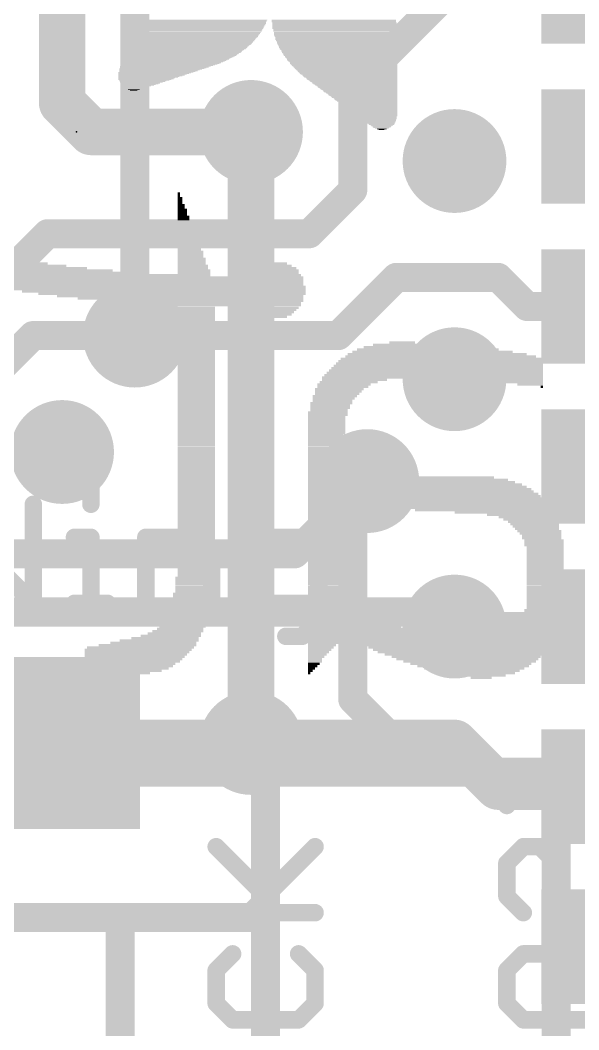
# Model space of a CAD drawing. Extents: x -7.1 to 67.6, y -9 to 27.6.
# Drawn here: x 29.61 to 34.49, y 5.37 to 14.18 of the extents above; entities that cross this region are included whole.
import ezdxf

# ---------------------------------------------------------------- set-up
doc = ezdxf.new("R2010")
doc.units = 0
for name, color, linetype in [('1', 12, 'CONTINUOUS'), ('16', 132, 'CONTINUOUS'), ('18', 110, 'CONTINUOUS'), ('21', 40, 'CONTINUOUS'), ('22', 6, 'CONTINUOUS'), ('23', 53, 'CONTINUOUS')]:
    doc.layers.add(name, color=color, linetype=linetype)

# ---------------------------------------------------------------- blocks, each defined once
blk = doc.blocks.new('RECT')
blk.add_solid([(-0.5, -0.5), (0.5, -0.5), (-0.5, 0.5), (0.5, 0.5)])
blk = doc.blocks.new('ROUNDV')
at = {"const_width": 0.5}
blk.add_lwpolyline([(0, -0.25, 1), (0, 0.25, 1), (0, -0.25)], format="xyb", dxfattribs=at)

msp = doc.modelspace()

# ---------------------------------------------------------------- linework, layer by layer
at = {"layer": '1'}
for points, const_width in [([(29.972, 13.462), (29.972, 16.51)], 0.4064), ([(32.512, 13.589), (33.401, 14.478)], 0.254), ([(29.972, 13.462), (30.226, 13.208)], 0.4064), ([(32.512, 12.7), (32.512, 13.589)], 0.254), ([(30.226, 13.208), (31.623, 13.208)], 0.4064), ([(32.131, 12.319), (32.512, 12.7)], 0.254), ([(28.706, 11.18), (29.845, 12.319)], 0.254), ([(29.845, 12.319), (32.131, 12.319)], 0.254), ([(32.385, 11.43), (32.893, 11.938)], 0.254), ([(32.893, 11.938), (33.782, 11.938)], 0.254), ([(33.782, 11.938), (34.036, 11.684)], 0.254), ([(34.036, 11.684), (34.71, 11.684)], 0.254), ([(28.968, 10.68), (29.718, 11.43)], 0.254), ([(29.718, 11.43), (30.607, 11.43)], 0.254), ([(30.607, 11.43), (32.385, 11.43)], 0.254), ([(32.004, 9.525), (32.639, 10.16)], 0.254), ([(23.749, 9.525), (32.004, 9.525)], 0.254), ([(24.003, 9.017), (33.274, 9.017)], 0.254), ([(33.274, 9.017), (33.401, 8.89)], 0.254), ([(31.623, 7.874), (30.033, 7.874)], 0.4064), ([(33.401, 7.874), (31.623, 7.874)], 0.4064), ([(33.401, 7.874), (33.782, 7.493)], 0.4064), ([(20.32, 7.62), (31.75, 7.62)], 0.254), ([(31.75, 7.62), (31.75, 5.08)], 0.254), ([(33.782, 7.493), (34.71, 7.493)], 0.4064), ([(19.05, 6.35), (30.48, 6.35)], 0.254), ([(30.48, 6.35), (30.48, 3.81)], 0.254)]:
    msp.add_lwpolyline(points, dxfattribs=dict(at, const_width=const_width))
for points, const_width in [([(30.0438, 13.5338, 1), (29.9002, 13.3902)], 0.2032), ([(32.5755, 13.589, 1), (32.4485, 13.589)], 0.127), ([(32.4671, 13.6339, 1), (32.5569, 13.5441)], 0.127), ([(29.8704, 13.462, 1), (30.0736, 13.462)], 0.2032), ([(30.226, 13.3096, 1), (30.226, 13.1064)], 0.2032), ([(31.623, 13.1064, 1), (31.623, 13.3096)], 0.2032), ([(30.1542, 13.1362, 1), (30.2978, 13.2798)], 0.2032), ([(32.5569, 12.6551, 1), (32.4671, 12.7449)], 0.127), ([(32.4485, 12.7, 1), (32.5755, 12.7)], 0.127), ([(29.845, 12.3825, 1), (29.845, 12.2555)], 0.127), ([(29.8899, 12.2741, 1), (29.8001, 12.3639)], 0.127), ([(32.0861, 12.3639, 1), (32.1759, 12.2741)], 0.127), ([(32.131, 12.2555, 1), (32.131, 12.3825)], 0.127), ([(32.893, 12.0015, 1), (32.893, 11.8745)], 0.127), ([(32.9379, 11.8931, 1), (32.8481, 11.9829)], 0.127), ([(33.8269, 11.9829, 1), (33.7371, 11.8931)], 0.127), ([(33.782, 11.8745, 1), (33.782, 12.0015)], 0.127), ([(34.036, 11.7475, 1), (34.036, 11.6205)], 0.127), ([(33.9911, 11.6391, 1), (34.0809, 11.7289)], 0.127), ([(29.718, 11.4935, 1), (29.718, 11.3665)], 0.127), ([(29.7629, 11.3851, 1), (29.6731, 11.4749)], 0.127), ([(30.607, 11.4935, 1), (30.607, 11.3665)], 0.127), ([(30.607, 11.3665, 1), (30.607, 11.4935)], 0.127), ([(32.385, 11.3665, 1), (32.385, 11.4935)], 0.127), ([(32.3401, 11.4749, 1), (32.4299, 11.3851)], 0.127), ([(32.6839, 10.1151, 1), (32.5941, 10.2049)], 0.127), ([(31.9591, 9.5699, 1), (32.0489, 9.4801)], 0.127), ([(32.004, 9.4615, 1), (32.004, 9.5885)], 0.127), ([(33.3189, 9.0619, 1), (33.2291, 8.9721)], 0.127), ([(33.274, 8.9535, 1), (33.274, 9.0805)], 0.127), ([(33.3561, 8.8451, 1), (33.4459, 8.9349)], 0.127), ([(30.033, 7.9756, 1), (30.033, 7.7724)], 0.2032), ([(31.623, 7.9756, 1), (31.623, 7.7724)], 0.2032), ([(31.623, 7.7724, 1), (31.623, 7.9756)], 0.2032), ([(33.4728, 7.9458, 1), (33.3292, 7.8022)], 0.2032), ([(33.401, 7.7724, 1), (33.401, 7.9756)], 0.2032), ([(31.8135, 7.62, 1), (31.6865, 7.62)], 0.127), ([(31.75, 7.5565, 1), (31.75, 7.6835)], 0.127), ([(33.782, 7.5946, 1), (33.782, 7.3914)], 0.2032), ([(33.7102, 7.4212, 1), (33.8538, 7.5648)], 0.2032), ([(30.5435, 6.35, 1), (30.4165, 6.35)], 0.127), ([(30.48, 6.2865, 1), (30.48, 6.4135)], 0.127)]:
    msp.add_lwpolyline(points, format="xyb", dxfattribs=dict(at, const_width=const_width))
at = {"layer": '16'}
for points, const_width in [([(30.607, 14.732), (30.607, 11.43)], 0.254), ([(31.623, 13.208), (31.623, 7.874)], 0.4064), ([(32.512, 10.033), (32.639, 10.16)], 0.254), ([(32.512, 10.033), (32.512, 8.255)], 0.254), ([(33.401, 8.89), (39.243, 8.89)], 0.254), ([(32.512, 8.255), (33.147, 7.62)], 0.254), ([(29.21, 7.62), (34.29, 7.62)], 0.254), ([(33.147, 7.62), (37.846, 7.62)], 0.254), ([(34.29, 7.62), (34.29, 5.08)], 0.254), ([(19.05, 6.35), (31.75, 6.35)], 0.254), ([(31.75, 6.35), (31.75, 3.81)], 0.254)]:
    msp.add_lwpolyline(points, dxfattribs=dict(at, const_width=const_width))
for points, const_width in [([(31.7246, 13.208, 1), (31.5214, 13.208)], 0.2032), ([(30.5435, 11.43, 1), (30.6705, 11.43)], 0.127), ([(32.6839, 10.1151, 1), (32.5941, 10.2049)], 0.127), ([(32.5755, 10.033, 1), (32.4485, 10.033)], 0.127), ([(32.4671, 10.0779, 1), (32.5569, 9.9881)], 0.127), ([(33.401, 8.9535, 1), (33.401, 8.8265)], 0.127), ([(32.5569, 8.2999, 1), (32.4671, 8.2101)], 0.127), ([(32.4485, 8.255, 1), (32.5755, 8.255)], 0.127), ([(31.5214, 7.874, 1), (31.7246, 7.874)], 0.2032), ([(33.147, 7.6835, 1), (33.147, 7.5565)], 0.127), ([(33.1021, 7.5751, 1), (33.1919, 7.6649)], 0.127), ([(34.3535, 7.62, 1), (34.2265, 7.62)], 0.127), ([(34.29, 7.5565, 1), (34.29, 7.6835)], 0.127), ([(31.8135, 6.35, 1), (31.6865, 6.35)], 0.127), ([(31.75, 6.2865, 1), (31.75, 6.4135)], 0.127)]:
    msp.add_lwpolyline(points, format="xyb", dxfattribs=dict(at, const_width=const_width))
at = {"layer": '21', "const_width": 0.1524}
for points in [[(30.2236, 10.1016), (30.2236, 9.9575)], [(29.7203, 9.0932), (29.7203, 9.9575)], [(30.0796, 9.6694), (30.2236, 9.6694)], [(30.2236, 9.6694), (30.2236, 9.0932)], [(30.7033, 9.0932), (30.7033, 9.6694)], [(30.7033, 9.6694), (31.1354, 9.6694)], [(31.1354, 9.6694), (31.2795, 9.5254)], [(31.7828, 9.6694), (31.6388, 9.5254)], [(32.215, 9.6694), (31.7828, 9.6694)], [(32.215, 8.9491), (32.215, 9.6694)], [(31.2795, 9.5254), (31.2795, 9.0932)], [(31.6388, 9.5254), (31.6388, 9.2373)], [(29.4322, 9.3813), (29.7203, 9.0932)], [(31.6388, 9.2373), (31.7828, 9.0932)], [(30.0796, 9.0932), (30.3677, 9.0932)], [(31.7828, 9.0932), (32.215, 9.0932)], [(32.071, 8.8051), (32.215, 8.9491)], [(31.9269, 8.8051), (32.071, 8.8051)]]:
    msp.add_lwpolyline(points, dxfattribs=at)
at = {"layer": '21', "const_width": 0.0762}
for points in [[(30.2617, 10.1016, 1), (30.1855, 10.1016)], [(29.7584, 9.9575, 1), (29.6822, 9.9575)], [(30.1855, 9.9575, 1), (30.2617, 9.9575)], [(30.0796, 9.7075, 1), (30.0796, 9.6313)], [(30.2617, 9.6694, 1), (30.1855, 9.6694)], [(30.2236, 9.6313, 1), (30.2236, 9.7075)], [(30.7414, 9.6694, 1), (30.6652, 9.6694)], [(30.7033, 9.7075, 1), (30.7033, 9.6313)], [(31.1624, 9.6964, 1), (31.1085, 9.6425)], [(31.1354, 9.6313, 1), (31.1354, 9.7075)], [(31.7828, 9.7075, 1), (31.7828, 9.6313)], [(31.8098, 9.6425, 1), (31.7559, 9.6964)], [(32.2531, 9.6694, 1), (32.1769, 9.6694)], [(32.215, 9.6313, 1), (32.215, 9.7075)], [(31.3176, 9.5254, 1), (31.2414, 9.5254)], [(31.2525, 9.4984, 1), (31.3064, 9.5523)], [(31.6118, 9.5523, 1), (31.6657, 9.4984)], [(31.6769, 9.5254, 1), (31.6007, 9.5254)], [(31.6657, 9.2642, 1), (31.6118, 9.2103)], [(31.6007, 9.2373, 1), (31.6769, 9.2373)], [(30.0796, 9.1313, 1), (30.0796, 9.0551)], [(30.3677, 9.0551, 1), (30.3677, 9.1313)], [(31.7828, 9.1313, 1), (31.7828, 9.0551)], [(32.215, 9.0551, 1), (32.215, 9.1313)], [(29.6822, 9.0932, 1), (29.7584, 9.0932)], [(29.6934, 9.0663, 1), (29.7472, 9.1201)], [(30.1855, 9.0932, 1), (30.2617, 9.0932)], [(30.6652, 9.0932, 1), (30.7414, 9.0932)], [(31.2414, 9.0932, 1), (31.3176, 9.0932)], [(31.7559, 9.0663, 1), (31.8098, 9.1201)], [(32.242, 8.9222, 1), (32.1881, 8.9761)], [(32.1769, 8.9491, 1), (32.2531, 8.9491)], [(31.9269, 8.8432, 1), (31.9269, 8.767)], [(32.044, 8.832, 1), (32.0979, 8.7781)], [(32.071, 8.767, 1), (32.071, 8.8432)]]:
    msp.add_lwpolyline(points, format="xyb", dxfattribs=at)
at = {"layer": '22', "const_width": 0.1524}
for points in [[(33.8582, 7.3278), (33.8582, 7.6159)], [(33.8582, 7.4718), (34.7225, 7.4718)], [(31.7504, 6.5363), (31.3182, 6.9685)], [(31.6063, 6.3922), (32.1825, 6.9685)], [(34.0023, 6.9685), (33.8582, 6.8244)], [(34.1463, 6.9685), (34.0023, 6.9685)], [(34.2904, 6.8244), (34.1463, 6.9685)], [(33.8582, 6.8244), (33.8582, 6.5363)], [(34.2904, 6.5363), (34.2904, 6.8244)], [(33.8582, 6.5363), (34.0023, 6.3922)], [(34.4344, 6.3922), (34.2904, 6.5363)], [(32.1825, 6.3922), (31.3182, 6.3922)], [(34.5785, 6.3922), (34.4344, 6.3922)], [(31.3182, 5.8889), (31.4623, 6.0329)], [(32.0385, 6.0329), (32.1825, 5.8889)], [(33.8582, 5.8889), (34.0023, 6.0329)], [(34.0023, 6.0329), (34.5785, 6.0329)], [(31.3182, 5.6008), (31.3182, 5.8889)], [(32.1825, 5.8889), (32.1825, 5.6008)], [(33.8582, 5.6008), (33.8582, 5.8889)], [(31.4623, 5.4567), (31.3182, 5.6008)], [(32.1825, 5.6008), (32.0385, 5.4567)], [(34.0023, 5.4567), (33.8582, 5.6008)], [(32.0385, 5.4567), (31.4623, 5.4567)], [(34.5785, 5.4567), (34.0023, 5.4567)]]:
    msp.add_lwpolyline(points, dxfattribs=at)
at = {"layer": '22', "const_width": 0.0762}
for points in [[(33.8963, 7.6159, 1), (33.8201, 7.6159)], [(33.8582, 7.5099, 1), (33.8582, 7.4337)], [(33.8201, 7.3278, 1), (33.8963, 7.3278)], [(31.3451, 6.9954, 1), (31.2913, 6.9415)], [(32.2095, 6.9415, 1), (32.1556, 6.9954)], [(34.0023, 7.0066, 1), (34.0023, 6.9304)], [(34.0292, 6.9415, 1), (33.9753, 6.9954)], [(34.1733, 6.9954, 1), (34.1194, 6.9415)], [(34.1463, 6.9304, 1), (34.1463, 7.0066)], [(33.8963, 6.8244, 1), (33.8201, 6.8244)], [(33.8313, 6.8513, 1), (33.8851, 6.7975)], [(34.3285, 6.8244, 1), (34.2523, 6.8244)], [(34.2634, 6.7975, 1), (34.3173, 6.8513)], [(33.8851, 6.5632, 1), (33.8313, 6.5094)], [(34.3173, 6.5632, 1), (34.2634, 6.5094)], [(31.7234, 6.5094, 1), (31.7773, 6.5632)], [(33.8201, 6.5363, 1), (33.8963, 6.5363)], [(34.2523, 6.5363, 1), (34.3285, 6.5363)], [(31.3182, 6.4303, 1), (31.3182, 6.3541)], [(31.5794, 6.4192, 1), (31.6333, 6.3653)], [(32.1825, 6.3541, 1), (32.1825, 6.4303)], [(33.9753, 6.3653, 1), (34.0292, 6.4192)], [(34.4344, 6.4303, 1), (34.4344, 6.3541)], [(34.4075, 6.3653, 1), (34.4614, 6.4192)], [(31.4892, 6.006, 1), (31.4353, 6.0599)], [(32.0654, 6.0599, 1), (32.0115, 6.006)], [(34.0023, 6.071, 1), (34.0023, 5.9948)], [(34.0292, 6.006, 1), (33.9753, 6.0599)], [(31.3563, 5.8889, 1), (31.2801, 5.8889)], [(31.2913, 5.9158, 1), (31.3451, 5.8619)], [(32.2206, 5.8889, 1), (32.1444, 5.8889)], [(32.1556, 5.8619, 1), (32.2095, 5.9158)], [(33.8963, 5.8889, 1), (33.8201, 5.8889)], [(33.8313, 5.9158, 1), (33.8851, 5.8619)], [(31.3451, 5.6277, 1), (31.2913, 5.5738)], [(32.2095, 5.5738, 1), (32.1556, 5.6277)], [(33.8851, 5.6277, 1), (33.8313, 5.5738)], [(31.2801, 5.6008, 1), (31.3563, 5.6008)], [(32.1444, 5.6008, 1), (32.2206, 5.6008)], [(33.8201, 5.6008, 1), (33.8963, 5.6008)], [(31.4623, 5.4948, 1), (31.4623, 5.4186)], [(31.4353, 5.4298, 1), (31.4892, 5.4837)], [(32.0115, 5.4837, 1), (32.0654, 5.4298)], [(32.0385, 5.4186, 1), (32.0385, 5.4948)], [(34.0023, 5.4948, 1), (34.0023, 5.4186)], [(33.9753, 5.4298, 1), (34.0292, 5.4837)]]:
    msp.add_lwpolyline(points, format="xyb", dxfattribs=at)
at = {"layer": '23'}
msp.add_point((30.099, 13.208), dxfattribs=at)

# ---------------------------------------------------------------- block references
at = {"layer": '1', "xscale": 1.1, "rotation": 180}
for p in [(34.71, 14.478), (34.71, 13.081), (34.71, 11.684), (34.71, 10.287), (34.71, 8.89), (34.71, 7.493), (34.71, 6.096)]:
    msp.add_blockref('RECT', p, dxfattribs=at)
at = {"layer": '1', "xscale": 1.24, "yscale": 1.5}
msp.add_blockref('RECT', (30.033, 7.874), dxfattribs=at)
at = {"layer": '18', "xscale": 0.9064, "yscale": 0.9064}
for p in [(31.623, 13.208), (31.623, 13.208), (33.401, 12.954), (33.401, 12.954), (30.607, 11.43), (30.607, 11.43), (33.401, 11.049), (33.401, 11.049), (29.972, 10.414), (29.972, 10.414), (32.639, 10.16), (32.639, 10.16), (33.401, 8.89), (33.401, 8.89), (31.623, 7.874), (31.623, 7.874)]:
    msp.add_blockref('ROUNDV', p, dxfattribs=at)
at = {"layer": '21'}
for p, xscale, yscale in [((31.1563, 14.1097), 1.143, 0.0064), ((31.1531, 14.1034), 1.1366, 0.0063), ((31.1658, 14.1288), 1.1494, 0.0063), ((31.1626, 14.1224), 1.143, 0.0064), ((31.1626, 14.1161), 1.143, 0.0063), ((31.169, 14.1351), 1.143, 0.0064), ((31.1722, 14.1478), 1.1493, 0.0064), ((31.1722, 14.1415), 1.1493, 0.0063), ((31.1785, 14.1669), 1.1494, 0.0063), ((31.1785, 14.1605), 1.1494, 0.0064), ((31.1785, 14.1542), 1.1494, 0.0063), ((31.1881, 14.1859), 1.1557, 0.0064), ((31.1849, 14.1796), 1.1493, 0.0063), ((31.1849, 14.1732), 1.1493, 0.0064), ((32.3469, 14.1859), 1.0858, 0.0064), ((32.3469, 14.1796), 1.0858, 0.0063), ((32.3469, 14.1732), 1.0858, 0.0064), ((32.3469, 14.1669), 1.0858, 0.0063), ((32.3533, 14.1605), 1.0859, 0.0064), ((32.3533, 14.1542), 1.0859, 0.0063), ((32.3533, 14.1478), 1.0859, 0.0064), ((32.3533, 14.1415), 1.0859, 0.0063), ((32.3533, 14.1351), 1.0859, 0.0064), ((32.3533, 14.1288), 1.0859, 0.0063), ((32.3533, 14.1224), 1.0859, 0.0064), ((32.3533, 14.1161), 1.0859, 0.0063), ((32.3533, 14.1097), 1.0859, 0.0064), ((32.3565, 14.1034), 1.0795, 0.0063), ((31.1055, 14.0145), 1.1049, 0.0063), ((31.1182, 14.0335), 1.1176, 0.0064), ((31.115, 14.0272), 1.1112, 0.0063), ((31.1119, 14.0208), 1.1049, 0.0064), ((31.1277, 14.0526), 1.124, 0.0063), ((31.1245, 14.0462), 1.1176, 0.0064), ((31.1245, 14.0399), 1.1176, 0.0063), ((31.1373, 14.0716), 1.1303, 0.0064), ((31.1373, 14.0653), 1.1303, 0.0063), ((31.1341, 14.0589), 1.1239, 0.0064), ((31.1468, 14.0907), 1.1367, 0.0063), ((31.1468, 14.0843), 1.1367, 0.0064), ((31.1436, 14.078), 1.1303, 0.0063), ((31.1531, 14.097), 1.1366, 0.0064), ((32.3565, 14.097), 1.0795, 0.0064), ((32.3596, 14.0907), 1.0858, 0.0063), ((32.3596, 14.0843), 1.0858, 0.0064), ((32.3627, 14.078), 1.0795, 0.0063), ((32.3627, 14.0716), 1.0795, 0.0064), ((32.3627, 14.0653), 1.0795, 0.0063), ((32.3627, 14.0589), 1.0795, 0.0064), ((32.3627, 14.0526), 1.0795, 0.0063), ((32.3659, 14.0462), 1.0731, 0.0064), ((32.3659, 14.0399), 1.0731, 0.0063), ((32.3691, 14.0335), 1.0668, 0.0064), ((32.3691, 14.0272), 1.0668, 0.0063), ((32.3691, 14.0208), 1.0668, 0.0064), ((32.3691, 14.0145), 1.0668, 0.0063), ((31.0515, 13.9319), 1.0478, 0.0064), ((31.0547, 13.9383), 1.0541, 0.0063), ((31.0452, 13.9256), 1.0351, 0.0063), ((31.0642, 13.951), 1.0604, 0.0063), ((31.0611, 13.9446), 1.0541, 0.0064), ((31.08, 13.97), 1.0795, 0.0064), ((31.0737, 13.9637), 1.0668, 0.0063), ((31.0833, 13.9764), 1.0859, 0.0063), ((31.0706, 13.9573), 1.0605, 0.0064), ((31.0928, 13.9891), 1.0922, 0.0063), ((31.0896, 13.9827), 1.0858, 0.0064), ((31.1023, 14.0081), 1.0986, 0.0064), ((31.1023, 14.0018), 1.0986, 0.0063), ((31.096, 13.9954), 1.0859, 0.0064), ((32.3723, 14.0081), 1.0604, 0.0064), ((32.3723, 14.0018), 1.0604, 0.0063), ((32.3755, 13.9954), 1.0541, 0.0064), ((32.3755, 13.9891), 1.0541, 0.0063), ((32.3755, 13.9827), 1.0541, 0.0064), ((32.3787, 13.9764), 1.0477, 0.0063), ((32.3787, 13.97), 1.0477, 0.0064), ((32.3818, 13.9637), 1.0414, 0.0063), ((32.3818, 13.9573), 1.0414, 0.0064), ((32.385, 13.951), 1.035, 0.0063), ((32.385, 13.9446), 1.035, 0.0064), ((32.3882, 13.9383), 1.0287, 0.0063), ((32.3882, 13.9319), 1.0287, 0.0064), ((32.3914, 13.9256), 1.0223, 0.0063), ((30.9563, 13.8367), 0.9207, 0.0063), ((30.9657, 13.843), 0.9271, 0.0064), ((30.9721, 13.8494), 0.9398, 0.0063), ((30.9785, 13.8557), 0.9525, 0.0064), ((31.0007, 13.8748), 0.9842, 0.0063), ((30.9944, 13.8684), 0.9715, 0.0064), ((30.988, 13.862), 0.9588, 0.0063), ((31.0229, 13.9002), 1.016, 0.0063), ((31.0166, 13.8938), 1.0033, 0.0064), ((31.0134, 13.8875), 0.997, 0.0063), ((31.0071, 13.8811), 0.9843, 0.0064), ((31.0325, 13.9129), 1.0223, 0.0063), ((31.0293, 13.9065), 1.016, 0.0064), ((31.0419, 13.9192), 1.0287, 0.0064), ((32.3945, 13.9192), 1.016, 0.0064), ((32.3945, 13.9129), 1.016, 0.0063), ((32.3977, 13.9065), 1.0096, 0.0064), ((32.3977, 13.9002), 1.0096, 0.0063), ((32.4008, 13.8938), 1.0033, 0.0064), ((32.404, 13.8875), 0.9969, 0.0063), ((32.404, 13.8811), 0.9969, 0.0064), ((32.4072, 13.8748), 0.9906, 0.0063), ((32.4104, 13.8684), 0.9842, 0.0064), ((32.4104, 13.862), 0.9842, 0.0063), ((32.4136, 13.8557), 0.9779, 0.0064), ((32.4168, 13.8494), 0.9715, 0.0063), ((32.4199, 13.843), 0.9652, 0.0064), ((32.4199, 13.8367), 0.9652, 0.0063), ((30.842, 13.7605), 0.7429, 0.0063), ((30.8325, 13.7541), 0.7239, 0.0064), ((30.8229, 13.7477), 0.7048, 0.0063), ((30.8737, 13.7795), 0.7938, 0.0064), ((30.8642, 13.7732), 0.7747, 0.0063), ((30.8547, 13.7668), 0.7557, 0.0064), ((30.9055, 13.7986), 0.8445, 0.0063), ((30.8864, 13.7858), 0.8064, 0.0063), ((30.896, 13.7922), 0.8255, 0.0064), ((30.934, 13.8176), 0.889, 0.0064), ((30.9245, 13.8113), 0.87, 0.0063), ((30.9182, 13.8049), 0.8573, 0.0064), ((30.9499, 13.8303), 0.908, 0.0064), ((30.9436, 13.8239), 0.8953, 0.0063), ((32.4231, 13.8303), 0.9588, 0.0064), ((32.4263, 13.8239), 0.9525, 0.0063), ((32.4295, 13.8176), 0.9461, 0.0064), ((32.4326, 13.8113), 0.9398, 0.0063), ((32.4326, 13.8049), 0.9398, 0.0064), ((32.4358, 13.7986), 0.9334, 0.0063), ((32.4389, 13.7922), 0.9271, 0.0064), ((32.4421, 13.7858), 0.9207, 0.0063), ((32.4453, 13.7795), 0.9144, 0.0064), ((32.4485, 13.7732), 0.908, 0.0063), ((32.4517, 13.7668), 0.9017, 0.0064), ((32.4549, 13.7605), 0.8953, 0.0063), ((32.458, 13.7541), 0.889, 0.0064), ((32.4612, 13.7477), 0.8826, 0.0063), ((30.7816, 13.7224), 0.635, 0.0063), ((30.7721, 13.716), 0.616, 0.0064), ((30.7435, 13.697), 0.5588, 0.0063), ((30.7308, 13.6906), 0.5334, 0.0064), ((30.7054, 13.6715), 0.4826, 0.0063), ((30.6959, 13.6652), 0.4636, 0.0064), ((30.7912, 13.7287), 0.6541, 0.0064), ((30.7626, 13.7096), 0.5969, 0.0063), ((30.7531, 13.7033), 0.5779, 0.0064), ((30.7245, 13.6843), 0.5207, 0.0063), ((30.7118, 13.6779), 0.4953, 0.0064), ((30.8134, 13.7414), 0.6858, 0.0064), ((30.8039, 13.7351), 0.6667, 0.0063), ((30.6896, 13.6589), 0.4381, 0.0063), ((32.4644, 13.7414), 0.8763, 0.0064), ((32.4676, 13.7351), 0.8699, 0.0063), ((32.4707, 13.7287), 0.8636, 0.0064), ((32.4739, 13.7224), 0.8572, 0.0063), ((32.477, 13.716), 0.8509, 0.0064), ((32.4802, 13.7096), 0.8445, 0.0063), ((32.4866, 13.7033), 0.8318, 0.0064), ((32.4898, 13.697), 0.8255, 0.0063), ((32.493, 13.6906), 0.8191, 0.0064), ((32.4961, 13.6843), 0.8128, 0.0063), ((32.5025, 13.6779), 0.8001, 0.0064), ((32.5057, 13.6715), 0.7937, 0.0063), ((32.5088, 13.6652), 0.7874, 0.0064), ((32.5151, 13.6589), 0.7747, 0.0063), ((30.6769, 13.6525), 0.4127, 0.0064), ((30.6737, 13.6462), 0.3937, 0.0063), ((30.6642, 13.6398), 0.3747, 0.0064), ((30.6547, 13.6334), 0.3429, 0.0063), ((30.6483, 13.6271), 0.3302, 0.0064), ((30.6388, 13.6208), 0.2985, 0.0063), ((30.6356, 13.6144), 0.2794, 0.0064), ((30.6261, 13.6081), 0.2477, 0.0063), ((30.6197, 13.6017), 0.2222, 0.0064), ((30.6134, 13.5953), 0.1969, 0.0063), ((30.6102, 13.589), 0.1651, 0.0064), ((30.6039, 13.5827), 0.1397, 0.0063), ((30.5975, 13.5763), 0.1016, 0.0064), ((30.5975, 13.57), 0.0635, 0.0063), ((32.5183, 13.6525), 0.7683, 0.0064), ((32.5215, 13.6462), 0.762, 0.0063), ((32.5279, 13.6398), 0.7493, 0.0064), ((32.5311, 13.6334), 0.7429, 0.0063), ((32.5342, 13.6271), 0.7366, 0.0064), ((32.5406, 13.6208), 0.7239, 0.0063), ((32.5438, 13.6144), 0.7175, 0.0064), ((32.5501, 13.6081), 0.7048, 0.0063), ((32.5532, 13.6017), 0.6985, 0.0064), ((32.5564, 13.5953), 0.6921, 0.0063), ((32.5628, 13.589), 0.6794, 0.0064), ((32.566, 13.5827), 0.6731, 0.0063), ((32.5692, 13.5763), 0.6667, 0.0064), ((32.5755, 13.57), 0.654, 0.0063), ((32.5787, 13.5636), 0.6477, 0.0064), ((32.5819, 13.5572), 0.6413, 0.0063), ((32.5882, 13.5509), 0.6286, 0.0064), ((32.5913, 13.5446), 0.6223, 0.0063), ((32.5977, 13.5382), 0.6096, 0.0064), ((32.6009, 13.5319), 0.6032, 0.0063), ((32.6041, 13.5255), 0.5969, 0.0064), ((32.6104, 13.5191), 0.5842, 0.0063), ((32.6136, 13.5128), 0.5778, 0.0064), ((32.6168, 13.5065), 0.5715, 0.0063), ((32.6231, 13.5001), 0.5588, 0.0064), ((32.6263, 13.4938), 0.5524, 0.0063), ((32.6294, 13.4874), 0.5461, 0.0064), ((32.6358, 13.4811), 0.5334, 0.0063), ((32.639, 13.4747), 0.527, 0.0064), ((32.6454, 13.4684), 0.5143, 0.0063), ((32.6485, 13.462), 0.508, 0.0064), ((32.6517, 13.4557), 0.5016, 0.0063), ((32.6581, 13.4493), 0.4889, 0.0064), ((32.6612, 13.443), 0.4826, 0.0063), ((32.6644, 13.4366), 0.4762, 0.0064), ((32.6707, 13.4303), 0.4635, 0.0063), ((32.6739, 13.4239), 0.4572, 0.0064), ((32.6771, 13.4176), 0.4508, 0.0063), ((32.6835, 13.4112), 0.4381, 0.0064), ((32.6866, 13.4049), 0.4318, 0.0063), ((32.693, 13.3985), 0.4191, 0.0064), ((32.6962, 13.3922), 0.4127, 0.0063), ((32.6993, 13.3858), 0.4064, 0.0064), ((32.7056, 13.3795), 0.3937, 0.0063), ((32.7088, 13.3731), 0.3873, 0.0064), ((32.712, 13.3668), 0.381, 0.0063), ((32.7184, 13.3604), 0.3683, 0.0064), ((32.7216, 13.3541), 0.3619, 0.0063), ((32.7279, 13.3477), 0.3492, 0.0064), ((32.7279, 13.3414), 0.3366, 0.0063), ((32.7311, 13.335), 0.3302, 0.0064), ((32.7375, 13.3287), 0.3175, 0.0063), ((32.7406, 13.3223), 0.3112, 0.0064), ((32.7406, 13.316), 0.2984, 0.0063), ((32.7469, 13.3096), 0.2857, 0.0064), ((32.7501, 13.3033), 0.2794, 0.0063), ((32.7502, 13.2969), 0.2667, 0.0064), ((32.7565, 13.2906), 0.254, 0.0063), ((32.7565, 13.2842), 0.2413, 0.0064), ((32.7628, 13.2779), 0.2286, 0.0063), ((32.7629, 13.2715), 0.2159, 0.0064), ((32.766, 13.2652), 0.1968, 0.0063), ((32.7628, 13.2588), 0.1778, 0.0064), ((32.766, 13.2525), 0.1588, 0.0063), ((32.7629, 13.2461), 0.1397, 0.0064), ((32.766, 13.2398), 0.1206, 0.0063), ((32.766, 13.2334), 0.0826, 0.0064), ((32.7628, 13.2271), 0.0508, 0.0063)]:
    msp.add_blockref('RECT', p, dxfattribs=dict(at, xscale=xscale, yscale=yscale))
at = {"layer": '22', "yscale": 0.0203, "rotation": 180}
for p, xscale in [((30.9931, 12.6695), 0.0203), ((30.9931, 12.6492), 0.0203), ((31.0032, 12.6289), 0.0406), ((31.0032, 12.6086), 0.0406), ((31.0032, 12.5882), 0.0406), ((31.0134, 12.5679), 0.061), ((31.0134, 12.5476), 0.061), ((31.0236, 12.5273), 0.0813), ((31.0236, 12.507), 0.0813), ((31.0236, 12.4866), 0.0813), ((31.0337, 12.4663), 0.1016), ((31.0337, 12.446), 0.1016), ((31.0439, 12.4257), 0.1219), ((31.054, 12.3647), 0.1422), ((31.054, 12.3444), 0.1422), ((31.0439, 12.4054), 0.1219), ((31.0439, 12.385), 0.1219), ((31.054, 12.3241), 0.1422), ((31.0642, 12.3038), 0.1626), ((31.0642, 12.2834), 0.1626), ((31.0744, 12.2631), 0.1829), ((31.0744, 12.2428), 0.1829), ((31.0845, 12.2022), 0.2032), ((31.0845, 12.1818), 0.2032), ((31.0947, 12.1615), 0.2235), ((31.0744, 12.2225), 0.1829), ((29.398, 12.0802), 0.6096), ((31.0947, 12.1412), 0.2235), ((31.0947, 12.1209), 0.2235), ((31.1048, 12.1006), 0.2438), ((31.1048, 12.0802), 0.2438), ((28.6969, 11.9786), 3.9624), ((29.6316, 11.999), 1.5646), ((29.652, 12.0193), 1.077), ((29.4996, 12.0599), 0.6909), ((29.6113, 12.0396), 0.7925), ((31.1048, 12.0599), 0.2438), ((31.115, 12.0396), 0.2642), ((31.115, 12.0193), 0.2642), ((31.1252, 11.999), 0.2845), ((31.1252, 11.9786), 0.2845), ((31.8364, 11.9786), 0.4064), ((31.8465, 11.999), 0.3861), ((31.8465, 12.0193), 0.3454), ((31.8364, 12.0396), 0.2845), ((31.8364, 12.0599), 0.2032), ((30.0482, 11.9583), 2.4384), ((30.5054, 11.938), 3.1496), ((30.5562, 11.9177), 3.048), ((30.607, 11.8974), 2.9464), ((31.8364, 11.9583), 0.447), ((30.668, 11.877), 2.8245), ((30.6883, 11.8567), 2.8245), ((30.6883, 11.8364), 2.8245), ((30.861, 11.8161), 2.479), ((30.9321, 11.7958), 2.3368), ((31.0032, 11.7754), 2.1539), ((31.0947, 11.7551), 1.971), ((31.1963, 11.7348), 1.7678), ((31.308, 11.7145), 1.5037), ((31.5011, 11.6942), 1.1176), ((31.1455, 11.6738), 0.3251), ((31.1455, 11.6535), 0.3251), ((31.1455, 11.6332), 0.3251), ((31.8364, 11.6738), 0.4064), ((31.8364, 11.6535), 0.3658), ((31.8364, 11.6332), 0.3251), ((31.1455, 11.6129), 0.3251), ((31.1455, 11.5926), 0.3251), ((31.1455, 11.5722), 0.3251), ((31.1455, 11.5519), 0.3251), ((31.8364, 11.6129), 0.2845), ((31.8364, 11.5926), 0.2032), ((31.1455, 11.5316), 0.3251), ((31.1455, 11.5113), 0.3251), ((31.1455, 11.491), 0.3251), ((31.1455, 11.4706), 0.3251), ((31.1455, 11.4503), 0.3251), ((31.1455, 11.43), 0.3251), ((31.1455, 11.4097), 0.3251), ((31.1455, 11.3894), 0.3251), ((31.1455, 11.369), 0.3251), ((32.9438, 11.369), 0.2235), ((31.1455, 11.3487), 0.3251), ((31.1455, 11.3284), 0.3251), ((31.1455, 11.3081), 0.3251), ((31.1455, 11.2878), 0.3251), ((33.208, 11.2878), 1.4021), ((33.1673, 11.3081), 1.2395), ((33.1267, 11.3284), 1.0363), ((33.0657, 11.3487), 0.7518), ((31.1455, 11.2674), 0.3251), ((31.1455, 11.2471), 0.3251), ((31.1455, 11.2268), 0.3251), ((31.1455, 11.2065), 0.3251), ((31.1455, 11.1862), 0.3251), ((33.2689, 11.1862), 1.8085), ((33.2791, 11.2065), 1.7882), ((33.2892, 11.2268), 1.7678), ((33.2791, 11.2471), 1.6662), ((33.2486, 11.2674), 1.5646), ((31.1455, 11.1658), 0.3251), ((31.1455, 11.1455), 0.3251), ((31.1455, 11.1252), 0.3251), ((31.1455, 11.1049), 0.3251), ((33.2283, 11.1049), 1.8898), ((33.2384, 11.1252), 1.8694), ((33.2486, 11.1455), 1.8491), ((33.2588, 11.1658), 1.8288), ((31.1455, 11.0846), 0.3251), ((31.1455, 11.0642), 0.3251), ((31.1455, 11.0439), 0.3251), ((31.1455, 11.0236), 0.3251), ((32.4764, 11.0236), 0.508), ((32.5272, 11.0439), 0.569), ((33.208, 11.0642), 1.9304), ((33.2181, 11.0846), 1.9101), ((33.7972, 11.0439), 0.7518), ((33.9395, 11.0236), 0.4674), ((31.1455, 11.0033), 0.3251), ((31.1455, 10.983), 0.3251), ((31.1455, 10.9626), 0.3251), ((31.1455, 10.9423), 0.3251), ((31.1455, 10.922), 0.3251), ((32.385, 10.9423), 0.4064), ((32.3748, 10.922), 0.3861), ((32.3952, 10.9626), 0.4267), ((32.4358, 11.0033), 0.4674), ((32.4256, 10.983), 0.447), ((34.0614, 11.0033), 0.2235), ((34.163, 10.983), 0.0203), ((31.1455, 10.9017), 0.3251), ((31.1455, 10.8814), 0.3251), ((31.1455, 10.861), 0.3251), ((31.1455, 10.8407), 0.3251), ((32.324, 10.8407), 0.3658), ((32.3545, 10.9017), 0.3861), ((32.3444, 10.8814), 0.3658), ((32.3342, 10.861), 0.3454), ((31.1455, 10.8204), 0.3251), ((31.1455, 10.8001), 0.3251), ((31.1455, 10.7798), 0.3251), ((31.1455, 10.7594), 0.3251), ((32.2936, 10.7594), 0.3454), ((32.3037, 10.7798), 0.3251), ((32.3139, 10.8204), 0.3454), ((32.3139, 10.8001), 0.3454), ((31.1455, 10.7391), 0.3251), ((31.1455, 10.7188), 0.3251), ((31.1455, 10.6985), 0.3251), ((31.1455, 10.6782), 0.3251), ((31.1455, 10.6578), 0.3251), ((32.2834, 10.7188), 0.3251), ((32.2834, 10.6985), 0.3251), ((32.2834, 10.6782), 0.3251), ((32.2834, 10.6578), 0.3251), ((32.2936, 10.7391), 0.3454), ((31.1455, 10.6375), 0.3251), ((31.1455, 10.6172), 0.3251), ((31.1455, 10.5969), 0.3251), ((31.1455, 10.5766), 0.3251), ((32.2834, 10.6375), 0.3251), ((32.2834, 10.6172), 0.3251), ((32.2834, 10.5969), 0.3251), ((32.2834, 10.5766), 0.3251), ((31.1455, 10.5562), 0.3251), ((31.1455, 10.5359), 0.3251), ((31.1455, 10.5156), 0.3251), ((31.1455, 10.4953), 0.3251), ((32.2732, 10.5562), 0.3048), ((32.2732, 10.5359), 0.3048), ((32.2732, 10.5156), 0.3048), ((32.2732, 10.4953), 0.3048), ((31.1455, 10.475), 0.3251), ((31.1455, 10.4546), 0.3251), ((31.1455, 10.4343), 0.3251), ((31.1455, 10.414), 0.3251), ((31.1455, 10.3937), 0.3251), ((32.2732, 10.475), 0.3048), ((32.2732, 10.4546), 0.3048), ((32.2732, 10.4343), 0.3048), ((32.2732, 10.414), 0.3048), ((32.2732, 10.3937), 0.3048), ((31.1455, 10.3734), 0.3251), ((31.1455, 10.353), 0.3251), ((31.1455, 10.3327), 0.3251), ((31.1455, 10.3124), 0.3251), ((32.2732, 10.3734), 0.3048), ((32.2732, 10.353), 0.3048), ((32.2732, 10.3327), 0.3048), ((32.2732, 10.3124), 0.3048), ((31.1455, 10.2921), 0.3251), ((31.1455, 10.2718), 0.3251), ((31.1455, 10.2514), 0.3251), ((31.1455, 10.2311), 0.3251), ((32.2732, 10.2921), 0.3048), ((32.2732, 10.2718), 0.3048), ((32.2732, 10.2514), 0.3048), ((32.2732, 10.2311), 0.3048), ((31.1455, 10.2108), 0.3251), ((31.1455, 10.1905), 0.3251), ((31.1455, 10.1702), 0.3251), ((31.1455, 10.1498), 0.3251), ((31.1455, 10.1295), 0.3251), ((32.2732, 10.2108), 0.3048), ((32.9336, 10.1905), 1.6256), ((32.9946, 10.1702), 1.7475), ((33.0251, 10.1498), 1.8085), ((33.0556, 10.1295), 1.8694), ((31.1455, 10.1092), 0.3251), ((31.1455, 10.0889), 0.3251), ((31.1455, 10.0686), 0.3251), ((31.1455, 10.0482), 0.3251), ((33.0759, 10.1092), 1.9101), ((33.1267, 10.0482), 2.0117), ((33.0962, 10.0889), 1.9507), ((33.1064, 10.0686), 1.971), ((31.1455, 10.0279), 0.3251), ((31.1455, 10.0076), 0.3251), ((31.1455, 9.9873), 0.3251), ((31.1455, 9.967), 0.3251), ((33.1368, 10.0279), 2.032), ((33.147, 10.0076), 2.0523), ((33.1673, 9.967), 2.093), ((33.1572, 9.9873), 2.0726), ((31.1455, 9.9466), 0.3251), ((31.1455, 9.9263), 0.3251), ((31.1455, 9.906), 0.3251), ((31.1455, 9.8857), 0.3251), ((31.1455, 9.8654), 0.3251), ((33.1673, 9.9466), 2.093), ((32.2732, 9.9263), 0.3048), ((32.2732, 9.906), 0.3048), ((32.2732, 9.8857), 0.3048), ((32.2732, 9.8654), 0.3048), ((33.4823, 9.9263), 1.5037), ((33.655, 9.906), 1.1989), ((33.8277, 9.8857), 0.8534), ((33.9801, 9.8654), 0.5893), ((31.1455, 9.845), 0.3251), ((31.1455, 9.8247), 0.3251), ((31.1455, 9.8044), 0.3251), ((31.1455, 9.7841), 0.3251), ((32.2732, 9.845), 0.3048), ((32.2732, 9.8247), 0.3048), ((32.2732, 9.8044), 0.3048), ((32.2732, 9.7841), 0.3048), ((34.0309, 9.845), 0.4877), ((34.0614, 9.8247), 0.4674), ((34.0817, 9.8044), 0.4267), ((34.102, 9.7841), 0.4267), ((31.1455, 9.7638), 0.3251), ((31.1455, 9.7434), 0.3251), ((31.1455, 9.7231), 0.3251), ((31.1455, 9.7028), 0.3251), ((32.2732, 9.7638), 0.3048), ((32.2732, 9.7434), 0.3048), ((32.2732, 9.7231), 0.3048), ((32.2732, 9.7028), 0.3048), ((34.1122, 9.7638), 0.4064), ((34.1224, 9.7434), 0.3861), ((34.1427, 9.7231), 0.3861), ((34.1528, 9.7028), 0.3658), ((31.1455, 9.6825), 0.3251), ((31.1455, 9.6622), 0.3251), ((31.1455, 9.6418), 0.3251), ((31.1455, 9.6215), 0.3251), ((31.1455, 9.6012), 0.3251), ((32.2732, 9.6825), 0.3048), ((32.2732, 9.6622), 0.3048), ((32.2732, 9.6418), 0.3048), ((32.2732, 9.6215), 0.3048), ((32.2732, 9.6012), 0.3048), ((34.163, 9.6825), 0.3454), ((34.163, 9.6622), 0.3454), ((34.1833, 9.6418), 0.3454), ((34.1833, 9.6215), 0.3454), ((34.1833, 9.6012), 0.3454), ((31.1455, 9.5809), 0.3251), ((31.1455, 9.5606), 0.3251), ((31.1455, 9.5402), 0.3251), ((31.1455, 9.5199), 0.3251), ((32.2732, 9.5809), 0.3048), ((32.2732, 9.5606), 0.3048), ((32.2732, 9.5402), 0.3048), ((32.2732, 9.5199), 0.3048), ((34.1935, 9.5809), 0.3251), ((34.1935, 9.5606), 0.3251), ((34.1935, 9.5402), 0.3251), ((34.1935, 9.5199), 0.3251), ((31.1455, 9.4996), 0.3251), ((31.1455, 9.4793), 0.3251), ((31.1455, 9.459), 0.3251), ((31.1455, 9.4386), 0.3251), ((32.2732, 9.4996), 0.3048), ((32.2732, 9.4793), 0.3048), ((32.2732, 9.459), 0.3048), ((32.2732, 9.4386), 0.3048), ((34.1935, 9.4996), 0.3251), ((34.1935, 9.4793), 0.3251), ((34.1935, 9.459), 0.3251), ((34.1935, 9.4386), 0.3251), ((31.1455, 9.4183), 0.3251), ((31.1455, 9.398), 0.3251), ((31.1455, 9.3777), 0.3251), ((31.1455, 9.3574), 0.3251), ((31.1455, 9.337), 0.3251), ((32.2732, 9.4183), 0.3048), ((32.2732, 9.398), 0.3048), ((32.2732, 9.3777), 0.3048), ((32.2732, 9.3574), 0.3048), ((32.2732, 9.337), 0.3048), ((34.1935, 9.4183), 0.3251), ((34.1935, 9.398), 0.3251), ((34.1935, 9.3777), 0.3251), ((34.1935, 9.3574), 0.3251), ((34.1935, 9.337), 0.3251), ((31.1252, 9.3167), 0.3251), ((31.1252, 9.2964), 0.3251), ((31.1252, 9.2761), 0.3251), ((31.1252, 9.2558), 0.3251), ((32.2732, 9.3167), 0.3048), ((32.2732, 9.2964), 0.3048), ((32.2732, 9.2761), 0.3048), ((32.2732, 9.2558), 0.3048), ((34.1935, 9.3167), 0.3251), ((34.1935, 9.2964), 0.3251), ((34.1935, 9.2761), 0.3251), ((34.1935, 9.2558), 0.3251), ((31.115, 9.1745), 0.3454), ((31.1252, 9.2354), 0.3251), ((31.1252, 9.2151), 0.3251), ((31.1252, 9.1948), 0.3251), ((32.2732, 9.2354), 0.3048), ((32.2732, 9.2151), 0.3048), ((32.2732, 9.1948), 0.3048), ((32.2732, 9.1745), 0.3048), ((34.1935, 9.2354), 0.3251), ((34.1935, 9.2151), 0.3251), ((34.1935, 9.1948), 0.3251), ((34.1935, 9.1745), 0.3251), ((31.0947, 9.0932), 0.3454), ((31.0947, 9.0729), 0.3454), ((31.115, 9.1542), 0.3454), ((31.115, 9.1338), 0.3454), ((31.1048, 9.1135), 0.3251), ((32.2732, 9.1542), 0.3048), ((32.2732, 9.1338), 0.3048), ((32.2732, 9.1135), 0.3048), ((32.2732, 9.0932), 0.3048), ((32.2732, 9.0729), 0.3048), ((34.1935, 9.1542), 0.3251), ((34.1935, 9.1338), 0.3251), ((34.1935, 9.1135), 0.3251), ((34.1935, 9.0932), 0.3251), ((34.1935, 9.0729), 0.3251), ((31.0845, 9.0322), 0.3658), ((31.0744, 9.0119), 0.3454), ((31.0744, 8.9916), 0.3454), ((31.0947, 9.0526), 0.3454), ((32.2732, 9.0526), 0.3048), ((32.3037, 9.0322), 0.3658), ((32.3647, 8.9916), 0.4877), ((32.3342, 9.0119), 0.4267), ((34.1833, 9.0322), 0.3454), ((34.1833, 9.0119), 0.3454), ((34.1833, 8.9916), 0.3454), ((34.1935, 9.0526), 0.3251), ((31.0337, 8.9103), 0.3861), ((31.054, 8.951), 0.3861), ((31.0439, 8.9306), 0.3658), ((31.0642, 8.9713), 0.3658), ((32.4256, 8.951), 0.6096), ((32.4561, 8.9306), 0.6706), ((32.3952, 8.9713), 0.5486), ((32.4968, 8.9103), 0.7518), ((34.1528, 8.9306), 0.3658), ((34.1528, 8.9103), 0.3658), ((34.163, 8.9713), 0.3454), ((34.163, 8.951), 0.3454), ((30.922, 8.8087), 0.5283), ((30.9524, 8.829), 0.4674), ((30.9829, 8.8494), 0.447), ((31.0032, 8.8697), 0.4064), ((31.0236, 8.89), 0.4064), ((32.5272, 8.89), 0.8128), ((32.6085, 8.8494), 0.9754), ((32.5679, 8.8697), 0.8941), ((32.6492, 8.829), 1.0566), ((32.7, 8.8087), 1.1582), ((34.0716, 8.8087), 0.447), ((34.0817, 8.829), 0.4267), ((34.1122, 8.8494), 0.4064), ((34.1224, 8.8697), 0.3861), ((34.1325, 8.89), 0.3658), ((30.7188, 8.7274), 0.8534), ((30.7696, 8.7478), 0.7518), ((30.8204, 8.7681), 0.6909), ((30.8712, 8.7884), 0.5893), ((32.2529, 8.7478), 0.2642), ((32.2631, 8.7884), 0.2845), ((32.2631, 8.7681), 0.2845), ((32.2428, 8.7274), 0.2438), ((32.9235, 8.7884), 0.9144), ((33.0251, 8.7681), 1.0363), ((33.401, 8.7478), 1.7069), ((33.4213, 8.7274), 1.6256), ((33.9903, 8.7681), 0.569), ((34.0309, 8.7884), 0.4877), ((30.6375, 8.6868), 0.9347), ((30.6273, 8.6665), 0.9144), ((30.6172, 8.6462), 0.8941), ((30.6578, 8.7071), 0.9347), ((32.2326, 8.7071), 0.2235), ((32.2224, 8.6868), 0.2032), ((32.2123, 8.6665), 0.1829), ((32.2021, 8.6462), 0.1626), ((33.4416, 8.7071), 1.585), ((33.4518, 8.6868), 1.524), ((33.462, 8.6665), 1.463), ((33.4823, 8.6462), 1.3818), ((30.607, 8.6258), 0.8738), ((30.5968, 8.6055), 0.8534), ((30.5867, 8.5852), 0.8331), ((30.5562, 8.5446), 0.7722), ((30.5664, 8.5649), 0.7925), ((32.1716, 8.5649), 0.1016), ((32.1615, 8.5446), 0.0813), ((32.192, 8.6258), 0.1422), ((32.1818, 8.6055), 0.1219), ((32.1818, 8.5852), 0.1219), ((33.5026, 8.6258), 1.3005), ((33.5128, 8.6055), 1.2395), ((33.5331, 8.5852), 1.1582), ((33.5432, 8.5649), 1.0566), ((33.5636, 8.5446), 0.9754), ((30.5054, 8.5039), 0.6706), ((30.4546, 8.4836), 0.569), ((30.5359, 8.5242), 0.7315), ((32.1513, 8.5242), 0.061), ((32.131, 8.4836), 0.0203), ((32.1412, 8.5039), 0.0406), ((33.5737, 8.5242), 0.8738), ((33.594, 8.5039), 0.7518), ((33.6144, 8.4836), 0.6299), ((33.6245, 8.4633), 0.447), ((33.6347, 8.443), 0.1829)]:
    msp.add_blockref('RECT', p, dxfattribs=dict(at, xscale=xscale))

doc.saveas('drawing.dxf')
